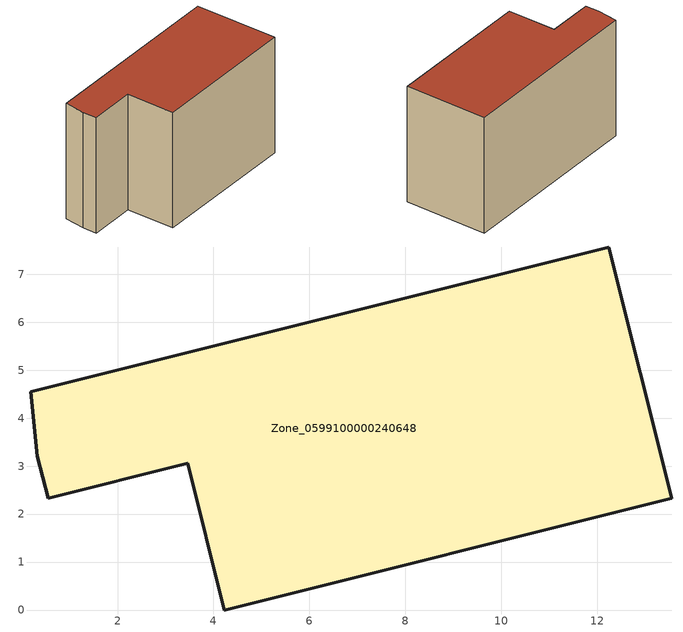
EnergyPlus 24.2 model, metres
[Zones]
Zone_0599100000240648
 floor ground (C_G): 4.22,0 3.46,3.06 0.55,2.33 0.33,3.2 0.19,4.55 12.24,7.57 13.56,2.33 z0
 wall outside (C_F): 3.46,3.06 4.22,0 13.56,2.33 12.24,7.57 0.19,4.55 0.33,3.2 0.55,2.33 3.46,3.06 z0:7.75
 roof outside (C_R): 0.33,3.2 0.55,2.33 3.46,3.06 4.22,0 13.56,2.33 12.24,7.57 0.19,4.55 z7.75
[BUILDING]
Pand.0599100000240648: North Axis=0; Terrain=City; Loads Convergence Tolerance Value=0.04; Temperature Convergence Tolerance Value=0.4; Solar Distribution=FullExterior; Maximum Number of Warmup Days=25; Minimum Number of Warmup Days=1
[Site:Location]
Rotterdam.The.Hague.AP_ZH_NLD Design_Conditions: Latitude=51.96; Longitude=4.45; Time Zone=1; Elevation=-4.5
[SITE:GROUNDTEMPERATURE:BUILDINGSURFACE]
18, 18, 18, 18, 18, 18, 18, 18, 18, 18, 18, 18
[MATERIAL] Thermal Absorptance=0.9; Solar Absorptance=0.7; Visible Absorptance=0.7
Name | Roughness | Thickness | Conductivity | Density | Specific Heat
G.TI.1975-1991 | MediumSmooth | 0.15 | 0.288461 | 540 | 1210
F.TI.1975-1991 | Rough | 0.3 | 0.230769 | 1920 | 840
R.TI.1975-1991 | MediumRough | 0.2 | 0.153846 | 1500 | 1000
[CONSTRUCTION]
C_G: G.TI.1975-1991
C_F: F.TI.1975-1991
C_R: R.TI.1975-1991
[ZONE]
Zone_0599100000240648: Type=1; Multiplier=1; Ceiling Height=Autocalculate; Volume=Autocalculate; Floor Area=autocalculate; Part of Total Floor Area=Yes
[ZONEINFILTRATION:DESIGNFLOWRATE]
Infil_Zone_0599100000240648: Zone or ZoneList or Space or SpaceList=Zone_0599100000240648; Schedule=AlwaysOn; Design Flow Rate Calculation Method=Flow/Area; Flow Rate per Floor Area=0.003; Constant Term Coefficient=1; Temperature Term Coefficient=0; Velocity Term Coefficient=0; Velocity Squared Term Coefficient=0
[HVACTEMPLATE:ZONE:IDEALLOADSAIRSYSTEM]
Zone_0599100000240648: Maximum Heating Supply Air Temperature=50; Minimum Cooling Supply Air Temperature=13; Maximum Heating Supply Air Humidity Ratio=0.0156; Minimum Cooling Supply Air Humidity Ratio=0.0077; Heating Limit=NoLimit; Cooling Limit=NoLimit; Dehumidification Control Type=ConstantSensibleHeatRatio; Cooling Sensible Heat Ratio=0.7; Dehumidification Setpoint=60; Humidification Control Type=None; Humidification Setpoint=30; Outdoor Air Method=None; Outdoor Air Flow Rate per Person=0.00944; Outdoor Air Flow Rate per Zone Floor Area=0; Outdoor Air Flow Rate per Zone=0; Demand Controlled Ventilation Type=None; Outdoor Air Economizer Type=NoEconomizer; Heat Recovery Type=None; Sensible Heat Recovery Effectiveness=0.7; Latent Heat Recovery Effectiveness=0.65
[ZONECONTROL:THERMOSTAT]
ThermostatControl_Zone_0599100000240648: Zone or ZoneList=Zone_0599100000240648; Control Type Schedule=DualSetpointControlType; Control 1=Thermostat_Zone_0599100000240648; Temperature Difference Between Cutout And Setpoint=0
[THERMOSTATSETPOINT:DUALSETPOINT]
Thermostat_Zone_0599100000240648: Heating Setpoint Temperature Schedule=HeatingSetpoint_Zone_0599100000240648; Cooling Setpoint Temperature Schedule=CoolingSetpoint_Zone_0599100000240648
[SCHEDULE:COMPACT]
HeatingSetpoint_Zone_0599100000240648: Through: 12/31, For: AllDays, Until: 24:00, 21
CoolingSetpoint_Zone_0599100000240648: Through: 12/31, For: AllDays, Until: 24:00, 24
DualSetpointControlType: Through: 12/31, For: AllDays, Until: 24:00, 4
AlwaysOn: Through: 12/31, For: AllDays, Until: 24:00, 1
